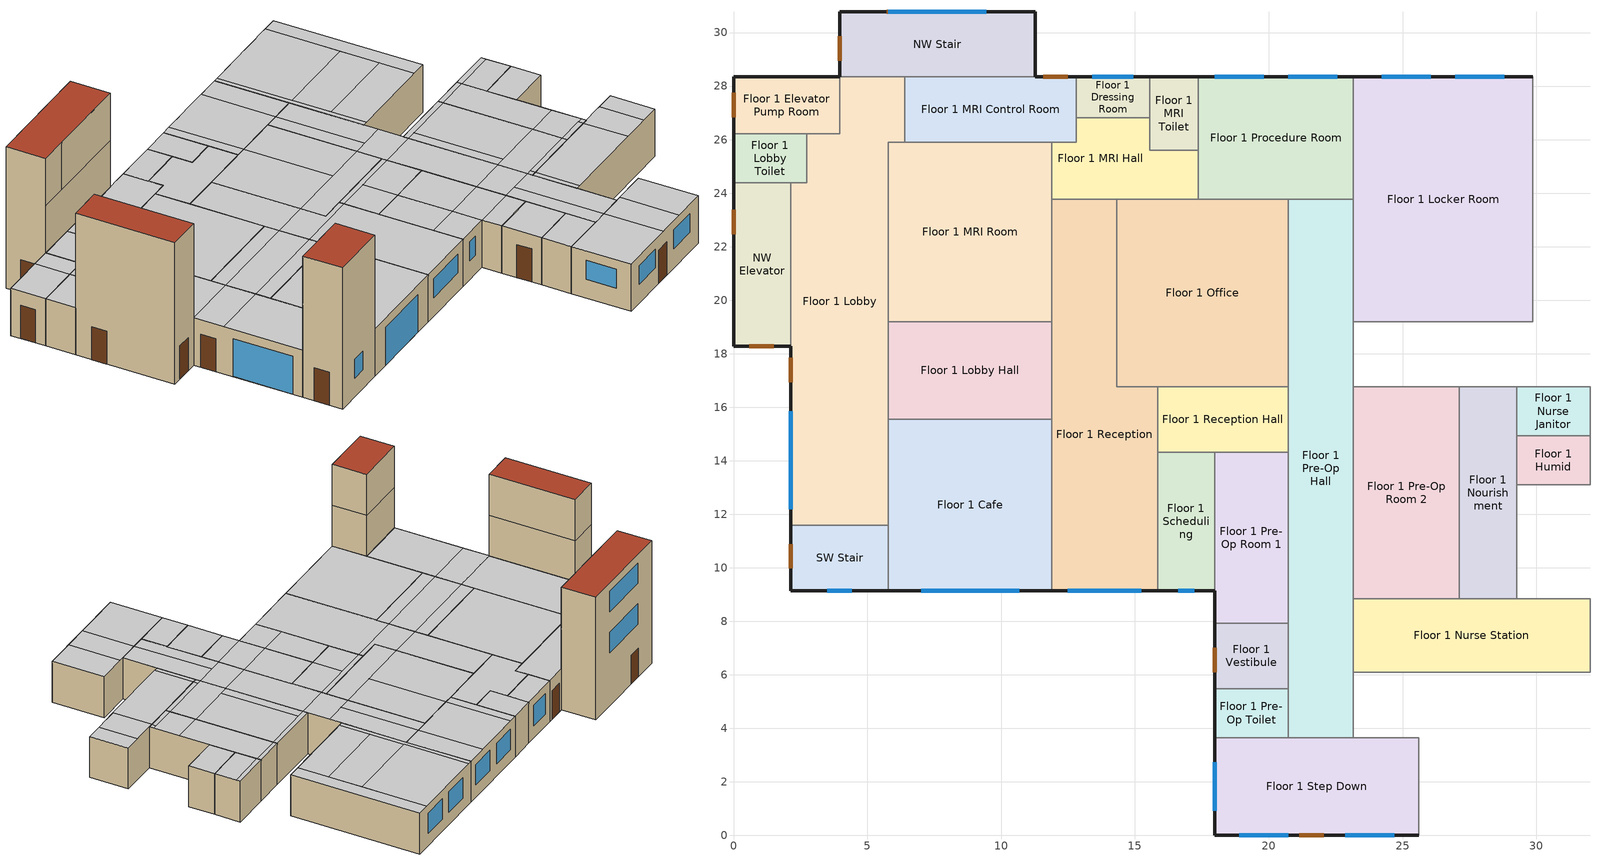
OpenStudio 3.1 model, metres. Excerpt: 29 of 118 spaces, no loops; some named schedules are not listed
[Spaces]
Floor 1 Vestibule
 floor ground (Foundation F 126 Perim 244 Area 669): 20.73,7.92 20.73,5.49 17.98,5.49 17.98,7.92 z0
 wall outside: 17.98,7.92 17.98,5.49 z0:3.05
 wall to Floor 1 Pre-Op Hall: 20.73,5.49 20.73,7.92 z0:3.05
 wall to Floor 1 Pre-Op Room 1: 20.73,7.92 17.98,7.92 z0:3.05
 wall to Floor 1 Pre-Op Toilet: 17.98,5.49 20.73,5.49 z0:3.05
 door: 17.98,7.01 17.98,6.1 z0:2.13
 ceiling to Floor 2 Exam 1: 20.73,5.49 20.73,7.92 17.98,7.92 17.98,5.49 z3.05
Floor 1 Lobby
 floor ground (Foundation F 126 Perim 671 Area 5779): 6.4,28.35 6.4,25.91 5.79,25.91 5.79,11.58 2.13,11.58 2.13,24.38 2.74,24.38 2.74,26.21 3.96,26.21 3.96,28.35 z0
 wall outside: 2.13,18.29 2.13,11.58 z0:3.05
 wall to SW Stair: 2.13,11.58 5.79,11.58 z0:3.05
 wall to Floor 1 MRI Room: 5.79,19.2 5.79,25.91 6.4,25.91 z0:3.05
 wall to Floor 1 Elevator Pump Room: 3.96,28.35 3.96,26.21 2.74,26.21 z0:3.05
 wall to Floor 1 Lobby Toilet: 2.74,26.21 2.74,24.38 2.13,24.38 z0:3.05
 wall to Floor 1 MRI Control Room: 6.4,25.91 6.4,28.35 z0:3.05
 wall to Floor 1 Cafe: 5.79,11.58 5.79,15.54 z0:3.05
 wall to Floor 1 Lobby Hall: 5.79,15.54 5.79,19.2 z0:3.05
 wall to NW Stair: 6.4,28.35 3.96,28.35 z0:3.05
 wall to NW Elevator: 2.13,24.38 2.13,18.29 z0:3.05
 window: 2.13,15.85 2.13,12.19 z0.03:2.46
 door: 2.13,17.85 2.13,16.93 z0:2.13
 ceiling to Floor 2 Work Hall: 5.79,16.46 5.79,18.29 2.13,18.29 2.13,16.46 z3.05
 ceiling to Floor 2 Work: 5.79,18.29 5.79,25.91 6.4,25.91 6.4,28.35 3.96,28.35 3.96,26.21 2.74,26.21 2.74,24.38 2.13,24.38 2.13,18.29 z3.05
 ceiling to Floor 2 Reception: 5.79,11.58 5.79,16.46 2.13,16.46 2.13,11.58 z3.05
Floor 1 Scheduling
 floor ground (Foundation F 126 Perim 213 Area 1106): 17.98,14.33 17.98,9.14 15.85,9.14 15.85,14.33 z0
 wall outside: 15.85,9.14 17.98,9.14 z0:3.05
 wall to Floor 1 Reception: 15.85,14.33 15.85,9.14 z0:3.05
 wall to Floor 1 Pre-Op Room 1: 17.98,9.14 17.98,14.33 z0:3.05
 wall to Floor 1 Reception Hall: 17.98,14.33 15.85,14.33 z0:3.05
 window: 16.61,9.14 17.22,9.14 z1.22:2.44
 ceiling to Floor 2 Reception Toilet: 17.98,10.97 17.98,14.33 15.85,14.33 15.85,10.97 z3.05
 ceiling to Floor 2 Reception Hall: 17.98,9.14 17.98,10.97 15.85,10.97 15.85,9.14 z3.05
SW Stair
 floor ground (Foundation F 126 Perim 61 Area 892): 5.79,11.58 5.79,9.14 2.13,9.14 2.13,11.58 z0
 wall outside: 2.13,11.58 2.13,9.14 5.79,9.14 z0:9.14
 wall to Floor 3 Undeveloped 2: 5.79,9.14 5.79,11.58 2.13,11.58 z6.1:9.14
 wall to Floor 1 Cafe: 5.79,9.14 5.79,11.58 z0:3.05
 wall to Floor 2 Reception: 5.79,9.14 5.79,11.58 2.13,11.58 z3.05:6.1
 window: 3.51,9.14 4.42,9.14 z1.22:2.44
 door: 2.13,10.89 2.13,9.97 z0:2.13
 roof outside: 5.79,9.14 5.79,11.58 2.13,11.58 2.13,9.14 z9.14
Floor 1 Lobby Hall
 floor ground (Foundation F 126 Perim 0 Area 223): 11.89,19.2 11.89,15.54 5.79,15.54 5.79,19.2 z0
 wall to Floor 1 MRI Room: 11.89,19.2 5.79,19.2 z0:3.05
 wall to Floor 1 Cafe: 5.79,15.54 11.89,15.54 z0:3.05
 wall to Floor 1 Reception: 11.89,15.54 11.89,19.2 z0:3.05
 ceiling to Floor 2 Work Hall: 11.89,16.46 11.89,18.29 5.79,18.29 5.79,16.46 z3.05
 ceiling to Floor 2 Work: 11.89,18.29 11.89,19.2 5.79,19.2 5.79,18.29 z3.05
 ceiling to Floor 2 Reception: 11.89,15.54 11.89,16.46 5.79,16.46 5.79,15.54 z3.05
Floor 1 Pre-Op Room 1
 floor ground (Foundation F 126 Perim 122 Area 1756): 20.73,14.33 20.73,7.92 17.98,7.92 17.98,14.33 z0
 wall outside: 17.98,9.14 17.98,7.92 z0:3.05
 wall to Floor 1 Reception Hall: 20.73,14.33 17.98,14.33 z0:3.05
 wall to Floor 1 Pre-Op Hall: 20.73,7.92 20.73,14.33 z0:3.05
 ceiling to Floor 2 Scheduling 2: 20.73,10.97 20.73,14.33 17.98,14.33 17.98,10.97 z3.05
 ceiling to Floor 2 Reception Hall: 20.73,9.14 20.73,10.97 17.98,10.97 17.98,9.14 z3.05
 ceiling to Floor 2 Exam 1: 20.73,7.92 20.73,9.14 17.98,9.14 17.98,7.92 z3.05
Floor 1 MRI Hall
 floor ground (Foundation F 126 Perim 0 Area 1366): 15.54,26.82 15.54,25.6 17.37,25.6 17.37,23.77 11.89,23.77 11.89,25.91 12.8,25.91 12.8,26.82 z0
 wall to Floor 1 MRI Toilet: 17.37,25.6 15.54,25.6 15.54,26.82 z0:3.05
 wall to Floor 1 Dressing Room: 15.54,26.82 12.8,26.82 z0:3.05
 wall to Floor 1 Office: 14.33,23.77 17.37,23.77 z0:3.05
 wall to Floor 1 MRI Room: 11.89,25.91 11.89,23.77 z0:3.05
 wall to Floor 1 MRI Control Room: 12.8,26.82 12.8,25.91 11.89,25.91 z0:3.05
 wall to Floor 1 Reception: 11.89,23.77 14.33,23.77 z0:3.05
 wall to Floor 1 Procedure Room: 17.37,23.77 17.37,25.6 z0:3.05
 ceiling to Floor 2 Work: 17.37,23.77 17.37,25.6 15.54,25.6 15.54,26.82 12.8,26.82 12.8,25.91 11.89,25.91 11.89,23.77 z3.05
Floor 1 Pre-Op Hall
 floor ground (Foundation F 126 Perim 0 Area 4905): 23.16,23.77 23.16,3.66 20.73,3.66 20.73,23.77 z0
 wall to Floor 1 Nurse Hall: 23.16,3.66 23.16,6.1 z0:3.05
 wall to Floor 1 Office: 20.73,23.77 20.73,16.76 z0:3.05
 wall to Floor 1 Locker Room Hall: 23.16,16.76 23.16,19.2 z0:3.05
 wall to Floor 1 Pre-Op Room 2: 23.16,8.84 23.16,16.76 z0:3.05
 wall to Floor 1 Procedure Room: 23.16,23.77 20.73,23.77 z0:3.05
 wall to Floor 1 Nurse Station: 23.16,6.1 23.16,8.84 z0:3.05
 wall to Floor 1 Step Down: 20.73,3.66 23.16,3.66 z0:3.05
 wall to Floor 1 Locker Room: 23.16,19.2 23.16,23.77 z0:3.05
 wall to Floor 1 Pre-Op Toilet: 20.73,5.49 20.73,3.66 z0:3.05
 wall to Floor 1 Reception Hall: 20.73,16.76 20.73,14.33 z0:3.05
 ceiling to Floor 2 Exam 1: 21.64,3.66 21.64,9.14 20.73,9.14 20.73,3.66 z3.05
 ceiling to Floor 2 Exam Hall 1: 23.16,3.66 23.16,9.14 21.64,9.14 21.64,3.66 z3.05
 ceiling to Floor 2 Work Hall: 23.16,16.46 23.16,18.29 20.73,18.29 20.73,16.46 z3.05
 ceiling to Floor 2 Exam Hall 6: 23.16,18.29 23.16,23.77 21.64,23.77 21.64,18.29 z3.05
 ceiling to Floor 2 Exam 9: 21.64,18.29 21.64,23.77 20.73,23.77 20.73,18.29 z3.05
 ceiling to Floor 2 Scheduling 2: 23.16,10.97 23.16,16.46 20.73,16.46 20.73,10.97 z3.05
 ceiling to Floor 2 Reception Hall: 23.16,9.14 23.16,10.97 20.73,10.97 20.73,9.14 z3.05
NW Elevator
 floor ground (Foundation F 126 Perim 823 Area 1301): 2.13,24.38 2.13,18.29 0,18.29 0,24.38 z0
 wall outside: 0,24.38 0,18.29 2.13,18.29 z0:9.14
 wall to Floor 3 Office Toilet: 2.13,24.38 0,24.38 z6.1:9.14
 wall to Floor 1 Lobby Toilet: 2.13,24.38 0,24.38 z0:3.05
 wall to Floor 3 Elevator Hall: 2.13,18.29 2.13,24.38 z6.1:9.14
 wall to Floor 2 Work Toilet: 2.13,24.38 0,24.38 z3.05:6.1
 wall to Floor 2 Work: 2.13,18.29 2.13,24.38 z3.05:6.1
 door: 0.58,18.29 1.5,18.29 / 0,23.38 0,22.47 z0:2.13
 roof outside: 2.13,18.29 2.13,24.38 0,24.38 0,18.29 z9.14
Floor 1 Reception
 floor ground (Foundation F 126 Perim 396 Area 4729): 14.33,23.77 14.33,16.76 15.85,16.76 15.85,9.14 11.89,9.14 11.89,23.77 z0
 wall outside: 11.89,9.14 15.85,9.14 z0:3.05
 wall to Floor 1 Cafe: 11.89,15.54 11.89,9.14 z0:3.05
 wall to Floor 1 Reception Hall: 15.85,14.33 15.85,16.76 z0:3.05
 wall to Floor 1 Office: 15.85,16.76 14.33,16.76 14.33,23.77 z0:3.05
 wall to Floor 1 MRI Room: 11.89,23.77 11.89,19.2 z0:3.05
 window: 12.5,9.14 15.24,9.14 z1.22:2.44
 ceiling to Floor 2 Work Hall: 15.85,16.46 15.85,16.76 14.33,16.76 14.33,18.29 11.89,18.29 11.89,16.46 z3.05
 ceiling to Floor 2 Reception: 15.85,9.14 15.85,16.46 11.89,16.46 11.89,9.14 z3.05
 ceiling to Floor 2 Work: 14.33,18.29 14.33,23.77 11.89,23.77 11.89,18.29 z3.05
NW Stair
 floor ground (Foundation F 126 Perim 1219 Area 1784): 11.28,30.78 11.28,28.35 3.96,28.35 3.96,30.78 z0
 wall outside: 11.28,28.35 11.28,30.78 3.96,30.78 3.96,28.35 z0:9.14
 wall to Floor 3 Office: 5.79,28.35 11.28,28.35 z6.1:9.14
 wall to Floor 1 MRI Control Room: 6.4,28.35 11.28,28.35 z0:3.05
 wall to Floor 2 Work: 3.96,28.35 11.28,28.35 z3.05:6.1
 wall to Floor 3 Elevator Hall: 3.96,28.35 5.79,28.35 z6.1:9.14
 window: 9.45,30.78 5.79,30.78 z3.96:5.49; 9.45,30.78 5.79,30.78 z7.01:8.53
 door: 3.96,29.87 3.96,28.96 / 6.64,30.78 5.72,30.78 z0:2.13
 roof outside: 11.28,28.35 11.28,30.78 3.96,30.78 3.96,28.35 z9.14
Floor 1 MRI Room
 floor ground (Foundation F 126 Perim 0 Area 4088): 11.89,25.91 11.89,19.2 5.79,19.2 5.79,25.91 z0
 wall to Floor 1 MRI Control Room: 11.89,25.91 6.4,25.91 z0:3.05
 ceiling to Floor 2 Work: 11.89,19.2 11.89,25.91 5.79,25.91 5.79,19.2 z3.05
Floor 1 Procedure Room
 floor ground (Foundation F 126 Perim 579 Area 2648): 23.16,28.35 23.16,23.77 17.37,23.77 17.37,28.35 z0
 wall outside: 23.16,28.35 17.37,28.35 z0:3.05
 wall to Floor 1 Locker Room: 23.16,23.77 23.16,28.35 z0:3.05
 wall to Floor 1 Office: 17.37,23.77 20.73,23.77 z0:3.05
 wall to Floor 1 MRI Toilet: 17.37,28.35 17.37,25.6 z0:3.05
 window: 19.81,28.35 17.98,28.35 / 22.56,28.35 20.73,28.35 z0.91:2.44
 ceiling to Floor 2 Work: 17.98,23.77 17.98,28.35 17.37,28.35 17.37,23.77 z3.05
 ceiling to Floor 2 Exam Hall 6: 23.16,23.77 23.16,28.35 21.64,28.35 21.64,23.77 z3.05
 ceiling to Floor 2 Exam 9: 21.64,23.77 21.64,28.35 17.98,28.35 17.98,23.77 z3.05
Floor 1 Cafe
 floor ground (Foundation F 126 Perim 61 Area 3902): 11.89,15.54 11.89,9.14 5.79,9.14 5.79,15.54 z0
 wall outside: 5.79,9.14 11.89,9.14 z0:3.05
 window: 7.01,9.14 10.67,9.14 z0.03:2.46
 ceiling to Floor 2 Reception: 11.89,9.14 11.89,15.54 5.79,15.54 5.79,9.14 z3.05
Floor 1 Pre-Op Room 2
 floor ground (Foundation F 126 Perim 0 Area 314): 27.13,16.76 27.13,8.84 23.16,8.84 23.16,16.76 z0
 wall to Floor 1 Nurse Station: 23.16,8.84 27.13,8.84 z0:3.05
 wall to Floor 1 Locker Room Hall: 27.13,16.76 23.16,16.76 z0:3.05
 wall to Floor 1 Nourishment: 27.13,8.84 27.13,16.76 z0:3.05
 ceiling to Floor 2 Work Hall: 27.13,16.46 27.13,16.76 23.16,16.76 23.16,16.46 z3.05
 ceiling to Floor 2 Exam Hall 1: 23.47,8.84 23.47,9.14 23.16,9.14 23.16,8.84 z3.05
 ceiling to Floor 2 Exam 2: 27.13,8.84 27.13,9.14 23.47,9.14 23.47,8.84 z3.05
 ceiling to Floor 2 Reception Hall: 27.13,9.14 27.13,10.97 23.16,10.97 23.16,9.14 z3.05
 ceiling to Floor 2 Scheduling 2: 23.77,10.97 23.77,16.46 23.16,16.46 23.16,10.97 z3.05
 ceiling to Floor 2 X-Ray: 27.13,10.97 27.13,16.46 23.77,16.46 23.77,10.97 z3.05
Floor 1 Locker Room
 floor ground (Foundation F 126 Perim 671 Area 6132): 29.87,28.35 29.87,19.2 23.16,19.2 23.16,28.35 z0
 wall outside: 29.87,28.35 23.16,28.35 z0:3.05
 wall to Floor 1 Locker Room Hall: 23.16,19.2 29.87,19.2 z0:3.05
 wall to Floor 1 Lounge: 29.87,19.2 29.87,28.35 z0:3.05
 window: 28.8,28.35 26.97,28.35 / 26.06,28.35 24.23,28.35 z0.91:2.44
 ceiling to Floor 2 Exam Hall 5: 29.87,19.2 29.87,28.35 28.96,28.35 28.96,19.2 z3.05
 ceiling to Floor 2 Exam 8: 28.96,23.77 28.96,28.35 23.47,28.35 23.47,23.77 z3.05
 ceiling to Floor 2 Exam Hall 6: 23.47,19.2 23.47,28.35 23.16,28.35 23.16,19.2 z3.05
 ceiling to Floor 2 Nurse Station 2: 28.96,19.2 28.96,21.34 23.47,21.34 23.47,19.2 z3.05
 ceiling to Floor 2 Storage 3: 28.96,21.34 28.96,23.77 23.47,23.77 23.47,21.34 z3.05
Floor 1 Nurse Station
 floor ground (Foundation F 126 Perim 0 Area 2425): 32,8.84 32,6.1 23.16,6.1 23.16,8.84 z0
 wall to Floor 1 Nurse Hall: 23.16,6.1 32,6.1 z0:3.05
 wall to Floor 1 Clean: 32,8.84 29.26,8.84 z0:3.05
 wall to Floor 1 Nourishment: 29.26,8.84 27.13,8.84 z0:3.05
 wall to Floor 1 PACU: 32,6.1 32,8.84 z0:3.05
 ceiling to Floor 2 Exam Hall 2: 30.78,6.1 30.78,8.84 28.96,8.84 28.96,6.1 z3.05
 ceiling to Floor 2 Exam Hall 1: 23.47,6.1 23.47,8.84 23.16,8.84 23.16,6.1 z3.05
 ceiling to Floor 2 Exam 3: 32,6.1 32,8.84 30.78,8.84 30.78,6.1 z3.05
 ceiling to Floor 2 Exam 2: 28.96,6.1 28.96,8.84 23.47,8.84 23.47,6.1 z3.05
Floor 1 Pre-Op Toilet
 floor ground (Foundation F 126 Perim 183 Area 502): 20.73,5.49 20.73,3.66 17.98,3.66 17.98,5.49 z0
 wall outside: 17.98,5.49 17.98,3.66 z0:3.05
 wall to Floor 1 Step Down: 17.98,3.66 20.73,3.66 z0:3.05
 ceiling to Floor 2 Exam 1: 20.73,3.66 20.73,5.49 17.98,5.49 17.98,3.66 z3.05
Floor 1 Dressing Room
 floor ground (Foundation F 126 Perim 274 Area 418): 15.54,28.35 15.54,26.82 12.8,26.82 12.8,28.35 z0
 wall outside: 15.54,28.35 12.8,28.35 z0:3.05
 wall to Floor 1 MRI Toilet: 15.54,26.82 15.54,28.35 z0:3.05
 wall to Floor 1 MRI Control Room: 12.8,28.35 12.8,26.82 z0:3.05
 window: 14.94,28.35 13.41,28.35 z0.91:2.44
 ceiling to Floor 2 Work: 15.54,26.82 15.54,28.35 12.8,28.35 12.8,26.82 z3.05
Floor 1 Office
 floor ground (Foundation F 126 Perim 0 Area 4487): 20.73,23.77 20.73,16.76 14.33,16.76 14.33,23.77 z0
 wall to Floor 1 Reception Hall: 15.85,16.76 20.73,16.76 z0:3.05
 ceiling to Floor 2 Work Hall: 20.73,16.76 20.73,18.29 14.33,18.29 14.33,16.76 z3.05
 ceiling to Floor 2 Exam 9: 20.73,18.29 20.73,23.77 17.98,23.77 17.98,18.29 z3.05
 ceiling to Floor 2 Work: 17.98,18.29 17.98,23.77 14.33,23.77 14.33,18.29 z3.05
Floor 1 Nourishment
 floor ground (Foundation F 126 Perim 0 Area 1691): 29.26,16.76 29.26,8.84 27.13,8.84 27.13,16.76 z0
 wall to Floor 1 Nurse Janitor: 29.26,14.94 29.26,16.76 z0:3.05
 wall to Floor 1 Humid: 29.26,13.11 29.26,14.94 z0:3.05
 wall to Floor 1 Locker Room Hall: 29.26,16.76 27.13,16.76 z0:3.05
 wall to Floor 1 Clean: 29.26,8.84 29.26,13.11 z0:3.05
 ceiling to Floor 2 X-Ray: 29.26,10.97 29.26,16.46 27.13,16.46 27.13,10.97 z3.05
 ceiling to Floor 2 Exam 2: 28.96,8.84 28.96,9.14 27.13,9.14 27.13,8.84 z3.05
 ceiling to Floor 2 Reception Hall: 29.26,9.14 29.26,10.97 27.13,10.97 27.13,9.14 z3.05
 ceiling to Floor 2 Work Hall: 29.26,16.46 29.26,16.76 27.13,16.76 27.13,16.46 z3.05
 ceiling to Floor 2 Exam Hall 2: 29.26,8.84 29.26,9.14 28.96,9.14 28.96,8.84 z3.05
Floor 1 Elevator Pump Room
 floor ground (Foundation F 126 Perim 61 Area 845): 3.96,28.35 3.96,26.21 0,26.21 0,28.35 z0
 wall outside: 3.96,28.35 0,28.35 0,26.21 z0:3.05
 wall to Floor 1 Lobby Toilet: 0,26.21 2.74,26.21 z0:3.05
 door: 0,27.76 0,26.84 z0:2.13
 ceiling to Floor 2 Work: 3.96,26.21 3.96,28.35 2.74,28.35 2.74,26.21 z3.05
 ceiling to Floor 2 Janitor: 2.74,26.21 2.74,28.35 0,28.35 0,26.21 z3.05
Floor 1 Lobby Toilet
 floor ground (Foundation F 126 Perim 183 Area 502): 2.74,26.21 2.74,24.38 0,24.38 0,26.21 z0
 wall outside: 0,26.21 0,24.38 z0:3.05
 ceiling to Floor 2 Work Toilet: 2.74,24.38 2.74,26.21 0,26.21 0,24.38 z3.05
Floor 1 MRI Control Room
 floor ground (Foundation F 126 Perim 152 Area 1561): 12.8,28.35 12.8,25.91 6.4,25.91 6.4,28.35 z0
 wall outside: 12.8,28.35 11.28,28.35 z0:3.05
 door: 12.48,28.35 11.57,28.35 z0:2.13
 ceiling to Floor 2 Work: 12.8,25.91 12.8,28.35 6.4,28.35 6.4,25.91 z3.05
Floor 1 Humid
 floor ground (Foundation F 126 Perim 0 Area 502): 32,14.94 32,13.11 29.26,13.11 29.26,14.94 z0
 wall to Floor 1 Clean: 29.26,13.11 32,13.11 z0:3.05
 wall to Floor 1 Nurse Janitor: 32,14.94 29.26,14.94 z0:3.05
 wall to Floor 1 Sterile Storage: 32,13.11 32,14.94 z0:3.05
 ceiling to Floor 2 X-Ray: 32,13.11 32,14.94 29.26,14.94 29.26,13.11 z3.05
Floor 1 Step Down
 floor ground (Foundation F 126 Perim 1128 Area 2787): 25.6,3.66 25.6,0 17.98,0 17.98,3.66 z0
 wall outside: 17.98,3.66 17.98,0 25.6,0 z0:3.05
 wall to Floor 1 Nurse Hall: 25.6,3.66 23.16,3.66 z0:3.05
 wall to Floor 1 Recovery Room: 25.6,0 25.6,3.66 z0:3.05
 window: 22.86,0 24.69,0 / 18.9,0 20.73,0 / 17.98,2.74 17.98,0.91 z1.22:2.44
 door: 21.14,0 22.06,0 z0:2.13
 ceiling to Floor 2 Exam 1: 21.64,0 21.64,3.66 17.98,3.66 17.98,0 z3.05
 ceiling to Floor 2 Exam Hall 1: 23.47,0 23.47,3.66 21.64,3.66 21.64,0 z3.05
 ceiling to Floor 2 Exam 2: 25.6,0 25.6,3.66 23.47,3.66 23.47,0 z3.05
Floor 1 Reception Hall
 floor ground (Foundation F 126 Perim 0 Area 1189): 20.73,16.76 20.73,14.33 15.85,14.33 15.85,16.76 z0
 ceiling to Floor 2 Work Hall: 20.73,16.46 20.73,16.76 15.85,16.76 15.85,16.46 z3.05
 ceiling to Floor 2 Reception Toilet: 17.98,14.33 17.98,16.46 15.85,16.46 15.85,14.33 z3.05
 ceiling to Floor 2 Scheduling 2: 20.73,14.33 20.73,16.46 17.98,16.46 17.98,14.33 z3.05
Floor 1 Nurse Janitor
 floor ground (Foundation F 126 Perim 0 Area 502): 32,16.76 32,14.94 29.26,14.94 29.26,16.76 z0
 wall to Floor 1 Sterile Storage: 32,14.94 32,16.76 z0:3.05
 wall to Floor 1 Locker Room Hall: 32,16.76 29.26,16.76 z0:3.05
 ceiling to Floor 2 Work Hall: 32,16.46 32,16.76 29.26,16.76 29.26,16.46 z3.05
 ceiling to Floor 2 X-Ray: 32,14.94 32,16.46 29.26,16.46 29.26,14.94 z3.05
Floor 1 MRI Toilet
 floor ground (Foundation F 126 Perim 183 Area 502): 17.37,28.35 17.37,25.6 15.54,25.6 15.54,28.35 z0
 wall outside: 17.37,28.35 15.54,28.35 z0:3.05
 ceiling to Floor 2 Work: 17.37,25.6 17.37,28.35 15.54,28.35 15.54,25.6 z3.05
[Site]
Tampa-MacDill AFB_FL_USA: Latitude {deg}=27.85; Longitude {deg}=-82.52; Time Zone {hr}=-5; Elevation {m}=8; Terrain=City
[Building]
-Outpatient-ASHRAE 169-2013-2A created: 2021-08-23 21:15:44 +0000: North Axis {deg}=0; Default Construction Set=90.1-2010 - Outpatient - ASHRAE 169-2013-2A; Standards Number of Stories=3; Standards Number of Above Ground Stories=3; Standards Building Type=Outpatient
[ClimateZones]
Climate Zone Institution Name 1=ASHRAE; Climate Zone Document Name 1=ANSI/ASHRAE Standard 169; Climate Zone Document Year 1=2006; Climate Zone Value 1=2A
[Site:WaterMainsTemperature]
Calculation Method=Correlation; Annual Average Outdoor Air Temperature {C}=21.85; Maximum Difference In Monthly Average Outdoor Air Temperatures {deltaC}=14.3
[SizingPeriod:DesignDay] Barometric Pressure {Pa}=101229; Sky Clearness=0; Rain Indicator=0; Snow Indicator=0; Day of Month=21; Daylight Saving Time Indicator=0; Humidity Indicating Type=Wetbulb; Dry-Bulb Temperature Range Modifier Type=DefaultMultipliers
Name | Maximum Dry-Bulb Temperature {C} | Daily Dry-Bulb Temperature Range {deltaC} | Humidity Indicating Conditions at Maximum Dry-Bulb | Wind Speed {m/s} | Wind Direction {deg} | Month | Day Type | Solar Model Indicator | ASHRAE Taub | ASHRAE Taud
Tampa-MacDill.AFB_FL_USA Ann Clg .4% Condns DB=>MWB | 33.9 | 7.9 | 25.1 | 3.1 | 270 | 8 | SummerDesignDay | ASHRAETau | 0.491 | 2.016
Tampa-MacDill.AFB_FL_USA Ann Htg 99.6% Condns DB | 4.6 | 0 | 4.6 | 2.5 | 10 | 1 | WinterDesignDay | ASHRAEClearSky
[Site:GroundTemperature:FCfactorMethod]
January Ground Temperature {C}=24.2; February Ground Temperature {C}=18.9; March Ground Temperature {C}=15.7; April Ground Temperature {C}=13.6; May Ground Temperature {C}=15.5; June Ground Temperature {C}=17.1; July Ground Temperature {C}=21.2; August Ground Temperature {C}=26.9; September Ground Temperature {C}=27.6; October Ground Temperature {C}=27.9; November Ground Temperature {C}=27.4; December Ground Temperature {C}=26.2
[Material:NoMass] Thermal Absorptance=0.9; Solar Absorptance=0.7
Name | Roughness | Thermal Resistance {m2-K/W} | Visible Absorptance
CP02 CARPET PAD | VeryRough | 0.21648 | 0.8
Typical Insulation R-6.78 | Smooth | 1.19347 | 0.7
Typical Carpet Pad | Smooth | 0.21648 | 0.8
Typical Insulation R-5.89 | Smooth | 1.03652 | 0.7
Typical Insulation R-19.72 | Smooth | 3.4722 | 0.7
Typical Insulation R-0.58 | Smooth | 0.101875 | 0.7
Typical Insulation R-0.01 | Smooth | 0.001 | 0.7
[Material]
Name | Roughness | Thickness {m} | Conductivity {W/m-K} | Density {kg/m3} | Specific Heat {J/kg-K} | Thermal Absorptance | Solar Absorptance | Visible Absorptance
100mm Normalweight concrete floor | MediumSmooth | 0.1016 | 2.31 | 2322 | 832
G01 13mm gypsum board | Smooth | 0.0127 | 0.16 | 800 | 1090 | 0.9 | 0.7 | 0.5
4 in. Normalweight Concrete Floor | MediumRough | 0.1016 | 2.31 | 2322 | 832 | 0.9 | 0.7 | 0.7
25mm Stucco | Smooth | 0.0254 | 0.72 | 1856 | 840 | 0.9 | 0.7 | 0.7
5/8 in. Gypsum Board | MediumSmooth | 0.0159 | 0.16 | 800 | 1090 | 0.9 | 0.7 | 0.7
Roof Membrane - Highly Reflective | VeryRough | 0.0095 | 0.16 | 1121.29 | 1460 | 0.75 | 0.45 | 0.7
Metal Roof Surface; F08 Metal surface | Smooth | 0.0008 | 45.28 | 7824 | 500 | 0.9 | 0.7 | 0.7
6 in. Normalweight Concrete Floor | MediumRough | 0.1524 | 2.31 | 2322 | 832 | 0.9 | 0.7 | 0.7
8 in. Concrete Block Basement Wall | MediumRough | 0.2032 | 1.326 | 1842 | 912 | 0.9 | 0.7 | 0.7
G05 25mm wood | MediumSmooth | 0.0254 | 0.15 | 608 | 1630 | 0.9 | 0.5 | 0.5
Std Wood 6inch | MediumSmooth | 0.15 | 0.12 | 540 | 1210 | 0.9 | 0.7 | 0.7
[Construction:FfactorGroundFloor] F-Factor {W/m-K}=1.26344
Name | Area {m2} | PerimeterExposed {m}
Foundation F 126 Perim 274 Area 418 | 4.18064 | 2.7432
Foundation F 126 Perim 183 Area 502 | 5.01676 | 1.8288
Foundation F 126 Perim 0 Area 502 | 5.01676 | 0
Foundation F 126 Perim 671 Area 6132 | 61.316 | 6.7056
Foundation F 126 Perim 579 Area 2648 | 26.4774 | 5.7912
Foundation F 126 Perim 61 Area 845 | 8.45418 | 6.096
Foundation F 126 Perim 1128 Area 2787 | 27.8709 | 11.2776
Foundation F 126 Perim 396 Area 4729 | 47.2876 | 3.9624
Foundation F 126 Perim 61 Area 892 | 8.91869 | 6.096
Foundation F 126 Perim 0 Area 4487 | 44.8722 | 0
Foundation F 126 Perim 0 Area 314 | 31.4012 | 0
Foundation F 126 Perim 213 Area 1106 | 11.0555 | 2.1336
Foundation F 126 Perim 671 Area 5779 | 57.7857 | 6.7056
Foundation F 126 Perim 244 Area 669 | 6.68902 | 2.4384
Foundation F 126 Perim 0 Area 4905 | 49.0528 | 0
Foundation F 126 Perim 61 Area 3902 | 39.0193 | 6.096
Foundation F 126 Perim 0 Area 223 | 22.2967 | 0
Foundation F 126 Perim 122 Area 1756 | 17.5587 | 1.2192
Foundation F 126 Perim 0 Area 1189 | 11.8916 | 0
Foundation F 126 Perim 0 Area 4088 | 40.8773 | 0
Foundation F 126 Perim 0 Area 1691 | 16.9084 | 0
Foundation F 126 Perim 152 Area 1561 | 15.6077 | 1.524
Foundation F 126 Perim 0 Area 1366 | 13.6567 | 0
Foundation F 126 Perim 0 Area 2425 | 24.2477 | 0
Foundation F 126 Perim 823 Area 1301 | 13.0064 | 8.2296
Foundation F 126 Perim 1219 Area 1784 | 17.8374 | 12.192
[DefaultConstructionSet]
90.1-2010 - Outpatient - ASHRAE 169-2013-2A: Default Exterior Surface Constructions=Default Surface Constructions 1; Default Interior Surface Constructions=Default Surface Constructions 2; Default Ground Contact Surface Constructions=Default Surface Constructions 3; Default Exterior SubSurface Constructions=Default Sub Surface Constructions 1; Default Interior SubSurface Constructions=Default Sub Surface Constructions 2; Interior Partition Construction=Typical Interior Partition
[DefaultSurfaceConstructions]
Name | Floor Construction | Wall Construction | Roof Ceiling Construction
Default Surface Constructions 1 | Typical Insulated Exterior Mass Floor R-9.35 | Typical Insulated Steel Framed Exterior Wall R-8.06 | Typical IEAD Roof - Highly Reflective R-20.83
Default Surface Constructions 2 | Typical Interior Floor | Typical Interior Wall | Typical Interior Ceiling
Default Surface Constructions 3 | Typical Insulated Carpeted 6in Slab Floor | Typical Insulated Basement Mass Wall
[Construction]
Typical Insulated Exterior Mass Floor R-9.35: Typical Insulation R-6.78, 4 in. Normalweight Concrete Floor, Typical Carpet Pad
Typical Insulated Steel Framed Exterior Wall R-8.06: 25mm Stucco, 5/8 in. Gypsum Board, Typical Insulation R-5.89, 5/8 in. Gypsum Board
Typical IEAD Roof - Highly Reflective R-20.83: Roof Membrane - Highly Reflective, Typical Insulation R-19.72, Metal Roof Surface
Typical Interior Floor: 100mm Normalweight concrete floor, CP02 CARPET PAD
Typical Interior Wall: G01 13mm gypsum board, G01 13mm gypsum board
Typical Interior Ceiling: CP02 CARPET PAD, 100mm Normalweight concrete floor
Typical Insulated Carpeted 6in Slab Floor: 6 in. Normalweight Concrete Floor, Typical Carpet Pad
Typical Insulated Basement Mass Wall: 8 in. Concrete Block Basement Wall
U 0.72 SHGC 0.25 Sgl Ref-B-M Tint 6mm: REF B TINT MID 6MM
Typical Insulated Metal Door R-1.43: F08 Metal surface, Typical Insulation R-0.58
U 0.88 SHGC 0.16 Sgl Ref-A-L Clr 6mm: REF A CLEAR LO 6MM
Typical Overhead Door R-0.86: Typical Insulation R-0.01
U 1.98 SHGC 0.36 Sgl Ref-B-H Clr 6mm: REF B CLEAR HI 6MM
Typical Interior Window: Clear 3mm
Typical Interior Door; Typical Interior Partition: G05 25mm wood
InteriorFurnishings: Std Wood 6inch
[DefaultSubSurfaceConstructions]
Name | Fixed Window Construction | Operable Window Construction | Door Construction | Glass Door Construction | Overhead Door Construction | Skylight Construction | Tubular Daylight Dome Construction | Tubular Daylight Diffuser Construction
Default Sub Surface Constructions 1 | U 0.72 SHGC 0.25 Sgl Ref-B-M Tint 6mm | U 0.72 SHGC 0.25 Sgl Ref-B-M Tint 6mm | Typical Insulated Metal Door R-1.43 | U 0.88 SHGC 0.16 Sgl Ref-A-L Clr 6mm | Typical Overhead Door R-0.86 | U 1.98 SHGC 0.36 Sgl Ref-B-H Clr 6mm | Typical Interior Window | Typical Interior Window
Default Sub Surface Constructions 2 | Typical Interior Window | Typical Interior Window | Typical Interior Door
[WindowMaterial:Glazing] Optical Data Type=SpectralAverage; Infrared Transmittance at Normal Incidence=0; Front Side Infrared Hemispherical Emissivity=0.84; Conductivity {W/m-K}=0.9; Dirt Correction Factor for Solar and Visible Transmittance=1; Solar Diffusing=No
Name | Thickness {m} | Solar Transmittance at Normal Incidence | Front Side Solar Reflectance at Normal Incidence | Back Side Solar Reflectance at Normal Incidence | Visible Transmittance at Normal Incidence | Front Side Visible Reflectance at Normal Incidence | Back Side Visible Reflectance at Normal Incidence | Back Side Infrared Hemispherical Emissivity
REF B TINT MID 6MM | 0.006 | 0.1 | 0.11 | 0.41 | 0.13 | 0.1 | 0.32 | 0.45
REF A CLEAR LO 6MM | 0.006 | 0.066 | 0.341 | 0.493 | 0.08 | 0.41 | 0.37 | 0.4
REF B CLEAR HI 6MM | 0.006 | 0.24 | 0.16 | 0.32 | 0.3 | 0.16 | 0.29 | 0.6
Clear 3mm | 0.003 | 0.837 | 0.075 | 0.075 | 0.898 | 0.081 | 0.081 | 0.84
[Space] Building Story=Building Story 1; Part of Total Floor Area=Yes
Name | Space Type | Thermal Zone
Floor 1 Pre-Op Room 2 | Outpatient PreOp | Floor 1 Pre-Op Room 2 ZN
Floor 1 Nurse Janitor | Outpatient Janitor | Floor 1 Nurse Janitor ZN
Floor 1 Vestibule | Outpatient Hall_infil | Floor 1 Vestibule ZN
Floor 1 Lobby | Outpatient Lobby | Floor 1 Lobby ZN
Floor 1 Scheduling | Outpatient Office | Floor 1 Scheduling ZN
SW Stair | Outpatient Stair | SW Stair ZN
Floor 1 Lobby Hall | Outpatient Hall | Floor 1 Lobby Hall ZN
Floor 1 Cafe | Outpatient Cafe | Floor 1 Cafe ZN
Floor 1 Pre-Op Room 1 | Outpatient PreOp | Floor 1 Pre-Op Room 1 ZN
Floor 1 Nourishment | Outpatient NurseStation | Floor 1 Nourishment ZN
Floor 1 Lobby Toilet | Outpatient Toilet | Floor 1 Lobby Toilet ZN
Floor 1 MRI Hall | Outpatient Hall | Floor 1 MRI Hall ZN
Floor 1 Pre-Op Hall | Outpatient Hall | Floor 1 Pre-Op Hall ZN
NW Elevator | Outpatient Stair | NW Elevator ZN
Floor 1 MRI Toilet | Outpatient Toilet | Floor 1 MRI Toilet ZN
Floor 1 Reception | Outpatient Reception | Floor 1 Reception ZN
NW Stair | Outpatient Stair | NW Stair ZN
Floor 1 Elevator Pump Room | Outpatient ElevatorPumpRoom | Floor 1 Elevator Pump Room ZN
Floor 1 MRI Room | Outpatient MRI | Floor 1 MRI Room ZN
Floor 1 Procedure Room | Outpatient ProcedureRoom | Floor 1 Procedure Room ZN
Floor 1 Locker Room | Outpatient LockerRoom | Floor 1 Locker Room ZN
Floor 1 Nurse Station | Outpatient NurseStation | Floor 1 Nurse Station ZN
Floor 1 MRI Control Room | Outpatient MRI_Control | Floor 1 MRI Control Room ZN
Floor 1 Pre-Op Toilet | Outpatient Toilet | Floor 1 Pre-Op Toilet ZN
Floor 1 Dressing Room | Outpatient DressingRoom | Floor 1 Dressing Room ZN
Floor 1 Office | Outpatient Office | Floor 1 Office ZN
Floor 1 Humid | Outpatient Office | Floor 1 Humid ZN
Floor 1 Step Down | Outpatient PACU | Floor 1 Step Down ZN
Floor 1 Reception Hall | Outpatient Hall | Floor 1 Reception Hall ZN
[BuildingStory]
Building Story 1: Nominal Z Coordinate {m}=0
[SpaceType] Standards Building Type=Outpatient
Name | Default Schedule Set | Design Specification Outdoor Air Object | Standards Space Type
Outpatient Cafe | Outpatient Cafe Schedule Set | Outpatient Cafe Ventilation | Cafe
Outpatient DressingRoom | Outpatient DressingRoom Schedule Set | Outpatient DressingRoom Ventilation | DressingRoom
Outpatient ElevatorPumpRoom | Outpatient ElevatorPumpRoom Schedule Set | Outpatient ElevatorPumpRoom Ventilation | ElevatorPumpRoom
Outpatient Hall | Outpatient Hall Schedule Set | Outpatient Hall Ventilation | Hall
Outpatient Hall_infil | Outpatient Hall_infil Schedule Set | Outpatient Hall_infil Ventilation | Hall_infil
Outpatient Janitor | Outpatient Janitor Schedule Set | Outpatient Janitor Ventilation | Janitor
Outpatient Lobby | Outpatient Lobby Schedule Set | Outpatient Lobby Ventilation | Lobby
Outpatient LockerRoom | Outpatient LockerRoom Schedule Set | Outpatient LockerRoom Ventilation | LockerRoom
Outpatient MRI | Outpatient MRI Schedule Set | Outpatient MRI Ventilation | MRI
Outpatient MRI_Control | Outpatient MRI_Control Schedule Set | Outpatient MRI_Control Ventilation | MRI_Control
Outpatient NurseStation | Outpatient NurseStation Schedule Set | Outpatient NurseStation Ventilation | NurseStation
Outpatient Office | Outpatient Office Schedule Set | Outpatient Office Ventilation | Office
Outpatient PACU | Outpatient PACU Schedule Set | Outpatient PACU Ventilation | PACU
Outpatient PreOp | Outpatient PreOp Schedule Set | Outpatient PreOp Ventilation | PreOp
Outpatient ProcedureRoom | Outpatient ProcedureRoom Schedule Set | Outpatient ProcedureRoom Ventilation | ProcedureRoom
Outpatient Stair | Outpatient Stair Schedule Set | Outpatient Stair Ventilation | Stair
Outpatient Toilet | Outpatient Toilet Schedule Set | Outpatient Toilet Ventilation | Toilet
Outpatient Reception | Outpatient Reception Schedule Set | Outpatient Reception Ventilation | Reception
[People:Definition] Number of People Calculation Method=People/Area; Fraction Radiant=0.3
Name | People per Space Floor Area {person/m2}
Outpatient Cafe People Definition | 1.07521
Outpatient DressingRoom People Definition; Outpatient Office People Definition | 0.0538196
Outpatient Lobby People Definition; Outpatient PreOp People Definition | 0.107639
Outpatient LockerRoom People Definition | 0.161566
Outpatient MRI People Definition; Outpatient MRI_Control People Definition; Outpatient NurseStation People Definition; Outpatient PACU People Definition; Outpatient ProcedureRoom People Definition | 0.215493
Outpatient Reception People Definition | 0.322594
[People] Work Efficiency Schedule=Work Efficiency Schedule; Clothing Insulation Schedule=Clothing Schedule; Air Velocity Schedule=Air Velocity Schedule; Multiplier=1
Name | People Definition | Space or SpaceType
Outpatient Cafe People | Outpatient Cafe People Definition | Outpatient Cafe
Outpatient DressingRoom People | Outpatient DressingRoom People Definition | Outpatient DressingRoom
Outpatient Lobby People | Outpatient Lobby People Definition | Outpatient Lobby
Outpatient LockerRoom People | Outpatient LockerRoom People Definition | Outpatient LockerRoom
Outpatient MRI People | Outpatient MRI People Definition | Outpatient MRI
Outpatient MRI_Control People | Outpatient MRI_Control People Definition | Outpatient MRI_Control
Outpatient NurseStation People | Outpatient NurseStation People Definition | Outpatient NurseStation
Outpatient Office People | Outpatient Office People Definition | Outpatient Office
Outpatient PACU People | Outpatient PACU People Definition | Outpatient PACU
Outpatient PreOp People | Outpatient PreOp People Definition | Outpatient PreOp
Outpatient ProcedureRoom People | Outpatient ProcedureRoom People Definition | Outpatient ProcedureRoom
Outpatient Reception People | Outpatient Reception People Definition | Outpatient Reception
[Lights:Definition] Design Level Calculation Method=Watts/Area; Fraction Radiant=0.7; Fraction Visible=0.2; Return Air Fraction=0
Name | Watts per Space Floor Area {W/m2}
Outpatient Cafe Lights Definition | 6.99654
Outpatient DressingRoom Lights Definition; Outpatient Office Lights Definition | 11.9479
Outpatient ElevatorPumpRoom Lights Definition | 17.8681
Outpatient Hall Lights Definition; Outpatient Hall_infil Lights Definition; Outpatient Stair Lights Definition | 8.52502
Outpatient Janitor Lights Definition | 6.78126
Outpatient Lobby Lights Definition; Outpatient Reception Lights Definition | 9.68752
Outpatient LockerRoom Lights Definition | 11.5174
Outpatient MRI Lights Definition; Outpatient MRI_Control Lights Definition | 14.2084
Outpatient NurseStation Lights Definition | 9.3646
Outpatient PACU Lights Definition | 12.3785
Outpatient PreOp Lights Definition | 6.67362
Outpatient ProcedureRoom Lights Definition | 24.3264
Outpatient Toilet Lights Definition | 10.5486
[Lights] Fraction Replaceable=1
Name | Lights Definition | Space or SpaceType
Outpatient Cafe Lights | Outpatient Cafe Lights Definition | Outpatient Cafe
Outpatient DressingRoom Lights | Outpatient DressingRoom Lights Definition | Outpatient DressingRoom
Outpatient ElevatorPumpRoom Lights | Outpatient ElevatorPumpRoom Lights Definition | Outpatient ElevatorPumpRoom
Outpatient Hall Lights | Outpatient Hall Lights Definition | Outpatient Hall
Outpatient Hall_infil Lights | Outpatient Hall_infil Lights Definition | Outpatient Hall_infil
Outpatient Janitor Lights | Outpatient Janitor Lights Definition | Outpatient Janitor
Outpatient Lobby Lights | Outpatient Lobby Lights Definition | Outpatient Lobby
Outpatient LockerRoom Lights | Outpatient LockerRoom Lights Definition | Outpatient LockerRoom
Outpatient MRI Lights | Outpatient MRI Lights Definition | Outpatient MRI
Outpatient MRI_Control Lights | Outpatient MRI_Control Lights Definition | Outpatient MRI_Control
Outpatient NurseStation Lights | Outpatient NurseStation Lights Definition | Outpatient NurseStation
Outpatient Office Lights | Outpatient Office Lights Definition | Outpatient Office
Outpatient PACU Lights | Outpatient PACU Lights Definition | Outpatient PACU
Outpatient PreOp Lights | Outpatient PreOp Lights Definition | Outpatient PreOp
Outpatient ProcedureRoom Lights | Outpatient ProcedureRoom Lights Definition | Outpatient ProcedureRoom
Outpatient Reception Lights | Outpatient Reception Lights Definition | Outpatient Reception
Outpatient Stair Lights | Outpatient Stair Lights Definition | Outpatient Stair
Outpatient Toilet Lights | Outpatient Toilet Lights Definition | Outpatient Toilet
[ElectricEquipment:Definition] Fraction Latent=0
Name | Design Level Calculation Method | Watts per Space Floor Area {W/m2} | Fraction Radiant | Fraction Lost | Design Level {W}
Outpatient Cafe Elec Equip Definition | Watts/Area | 10.7639 | 0.5 | 0
Outpatient DressingRoom Elec Equip Definition; Outpatient Lobby Elec Equip Definition; Outpatient Office Elec Equip Definition; Outpatient Reception Elec Equip Definition | Watts/Area | 11.8403 | 0.5 | 0
Outpatient ElevatorPumpRoom Elec Equip Definition | Watts/Area | 37.6737 | 0.1 | 0.9
Outpatient Hall Elec Equip Definition; Outpatient Hall_infil Elec Equip Definition; Outpatient Stair Elec Equip Definition | Watts/Area | 4.30556 | 0.5 | 0
Outpatient Janitor Elec Equip Definition | Watts/Area | 1.07639 | 0.3 | 0.7
Outpatient LockerRoom Elec Equip Definition; Outpatient PACU Elec Equip Definition; Outpatient ProcedureRoom Elec Equip Definition | Watts/Area | 32.2917 | 0.5 | 0
Outpatient MRI Elec Equip Definition; Outpatient MRI_Control Elec Equip Definition | Watts/Area | 107.639 | 0.5 | 0
Outpatient NurseStation Elec Equip Definition; Outpatient PreOp Elec Equip Definition | Watts/Area | 21.5278 | 0.5 | 0
Outpatient Toilet Elec Equip Definition | Watts/Area | 4.30556 | 0.3 | 0.7
Elevator Pump Room Electric Equipment Definition | EquipmentLevel |  | 0.1 | 0.9 | 48165
Elevator Pump Room Electric Equipment Definition2 | EquipmentLevel |  | 0.1 | 0.9 | 317.7
[ElectricEquipment]
Name | Electric Equipment Definition | Space or SpaceType | Schedule
Outpatient Cafe Elec Equip | Outpatient Cafe Elec Equip Definition | Outpatient Cafe
Outpatient DressingRoom Elec Equip | Outpatient DressingRoom Elec Equip Definition | Outpatient DressingRoom
Outpatient ElevatorPumpRoom Elec Equip | Outpatient ElevatorPumpRoom Elec Equip Definition | Outpatient ElevatorPumpRoom
Outpatient Hall Elec Equip | Outpatient Hall Elec Equip Definition | Outpatient Hall
Outpatient Hall_infil Elec Equip | Outpatient Hall_infil Elec Equip Definition | Outpatient Hall_infil
Outpatient Janitor Elec Equip | Outpatient Janitor Elec Equip Definition | Outpatient Janitor
Outpatient Lobby Elec Equip | Outpatient Lobby Elec Equip Definition | Outpatient Lobby
Outpatient LockerRoom Elec Equip | Outpatient LockerRoom Elec Equip Definition | Outpatient LockerRoom
Outpatient MRI Elec Equip | Outpatient MRI Elec Equip Definition | Outpatient MRI
Outpatient MRI_Control Elec Equip | Outpatient MRI_Control Elec Equip Definition | Outpatient MRI_Control
Outpatient NurseStation Elec Equip | Outpatient NurseStation Elec Equip Definition | Outpatient NurseStation
Outpatient Office Elec Equip | Outpatient Office Elec Equip Definition | Outpatient Office
Outpatient PACU Elec Equip | Outpatient PACU Elec Equip Definition | Outpatient PACU
Outpatient PreOp Elec Equip | Outpatient PreOp Elec Equip Definition | Outpatient PreOp
Outpatient ProcedureRoom Elec Equip | Outpatient ProcedureRoom Elec Equip Definition | Outpatient ProcedureRoom
Outpatient Reception Elec Equip | Outpatient Reception Elec Equip Definition | Outpatient Reception
Outpatient Stair Elec Equip | Outpatient Stair Elec Equip Definition | Outpatient Stair
Outpatient Toilet Elec Equip | Outpatient Toilet Elec Equip Definition | Outpatient Toilet
Elevator Pump Room Elevator Equipment | Elevator Pump Room Electric Equipment Definition | Floor 1 Elevator Pump Room | OutPatientHealthCare BLDG_ELEVATORS
Elevator Lights Fan | Elevator Pump Room Electric Equipment Definition2 | Floor 1 Elevator Pump Room | OutPatientHealthCare ELEV_LIGHT_FAN_SCH_ADD_DF
[DesignSpecification:OutdoorAir]
Name | Outdoor Air Method | Outdoor Air Flow per Person {m3/s-person} | Outdoor Air Flow per Floor Area {m3/s-m2} | Outdoor Air Flow Air Changes per Hour {1/hr}
Outpatient Cafe Ventilation | Sum | 0.00353961 | 0.0009144
Outpatient DressingRoom Ventilation; Outpatient Lobby Ventilation; Outpatient LockerRoom Ventilation; Outpatient NurseStation Ventilation; Outpatient Office Ventilation; Outpatient Reception Ventilation | Sum | 0.00235974 | 0.0003048
Outpatient ElevatorPumpRoom Ventilation; Outpatient Toilet Ventilation |  | 0 | 0 | 0
Outpatient Hall Ventilation; Outpatient Hall_infil Ventilation; Outpatient Stair Ventilation | Sum |  | 0.0003048
Outpatient Janitor Ventilation | Sum |  | 0.0006096
Outpatient MRI Ventilation; Outpatient MRI_Control Ventilation | Sum |  | 0.001524
Outpatient PACU Ventilation; Outpatient PreOp Ventilation | Sum | 0.00235974 | 0.00270764
Outpatient ProcedureRoom Ventilation | Sum |  | 0.004064
[DefaultScheduleSet] Number of People Schedule=OutPatientHealthCare BLDG_OCC_SCH; People Activity Level Schedule=OutPatientHealthCare ACTIVITY_SCH; Infiltration Schedule=OutPatientHealthCare INFIL_SCH
Name | Lighting Schedule | Electric Equipment Schedule
Outpatient Cafe Schedule Set; Outpatient DressingRoom Schedule Set; Outpatient Lobby Schedule Set; Outpatient LockerRoom Schedule Set; Outpatient MRI Schedule Set; Outpatient MRI_Control Schedule Set; Outpatient NurseStation Schedule Set; Outpatient Reception Schedule Set; Outpatient Toilet Schedule Set | OutPatientHealthCare BLDG_LIGHT_SCH | OutPatientHealthCare BLDG_EQUIP_SCH_BASE
Outpatient ElevatorPumpRoom Schedule Set | OutPatientHealthCare BLDG_LIGHT_STORAGE_SCH | OutPatientHealthCare ELEV_LIGHT_FAN_SCH_ADD_DF
Outpatient Hall Schedule Set; Outpatient Hall_infil Schedule Set; Outpatient Stair Schedule Set | OutPatientHealthCare BLDG_LIGHT_CORRIDOR_SCH | OutPatientHealthCare BLDG_EQUIP_SCH_BASE
Outpatient Janitor Schedule Set | OutPatientHealthCare BLDG_LIGHT_STORAGE_SCH_20102013 | OutPatientHealthCare BLDG_EQUIP_SCH_BASE
Outpatient Office Schedule Set | OutPatientHealthCare BLDG_LIGHT_OFFICE_SCH_20102013 | OutPatientHealthCare BLDG_EQUIP_SCH_BASE
Outpatient PACU Schedule Set; Outpatient PreOp Schedule Set; Outpatient ProcedureRoom Schedule Set | OutPatientHealthCare BLDG_LIGHT_EXAM_SCH | OutPatientHealthCare BLDG_EQUIP_SCH_BASE
[ThermostatSetpoint:DualSetpoint] Heating Setpoint Temperature Schedule=OutPatientHealthCare HTGSETP_SCH_YES_OPTIMUM; Cooling Setpoint Temperature Schedule=OutPatientHealthCare CLGSETP_SCH_NO_SETBACK
Outpatient Cafe Thermostat 1; Outpatient DressingRoom Thermostat 1; Outpatient ElevatorPumpRoom Thermostat 1; Outpatient Office Thermostat 2; Outpatient Lobby Thermostat 1; Outpatient Hall Thermostat 2; Outpatient Toilet Thermostat 1; Outpatient LockerRoom Thermostat 1; Outpatient MRI_Control Thermostat 1; Outpatient Hall Thermostat 4; Outpatient MRI Thermostat 1; Outpatient Toilet Thermostat 2; Outpatient NurseStation Thermostat 1; Outpatient Janitor Thermostat 1; Outpatient NurseStation Thermostat 2; Outpatient Office Thermostat 3; Outpatient Hall Thermostat 6; Outpatient PreOp Thermostat 1; Outpatient PreOp Thermostat 2; Outpatient Toilet Thermostat 4; Outpatient ProcedureRoom Thermostat 1; Outpatient Reception Thermostat 1; Outpatient Hall Thermostat 7; Outpatient Office Thermostat 4; Outpatient PACU Thermostat 3; Outpatient Hall_infil Thermostat 3; Outpatient Stair Thermostat 2; Outpatient Stair Thermostat 3; Outpatient Stair Thermostat 4
[SpaceInfiltration:DesignFlowRate]
Name | Space or SpaceType | Schedule | Design Flow Rate Calculation Method | Flow per Exterior Surface Area {m3/s-m2} | Constant Term Coefficient | Temperature Term Coefficient | Velocity Term Coefficient | Velocity Squared Term Coefficient | Design Flow Rate {m3/s}
Floor 1 Cafe Infiltration | Floor 1 Cafe | OutPatientHealthCare INFIL_SCH | Flow/ExteriorArea | 0.000569573 | 0 | 0 | 0.224 | 0
Floor 1 Dressing Room Infiltration | Floor 1 Dressing Room | OutPatientHealthCare INFIL_SCH | Flow/ExteriorArea | 0.000569573 | 0 | 0 | 0.224 | 0
Floor 1 Elevator Pump Room Infiltration | Floor 1 Elevator Pump Room | OutPatientHealthCare INFIL_SCH | Flow/ExteriorArea | 0.000569573 | 0 | 0 | 0.224 | 0
Floor 1 Lobby Infiltration | Floor 1 Lobby | OutPatientHealthCare INFIL_SCH | Flow/ExteriorArea | 0.000569573 | 0 | 0 | 0.224 | 0
Floor 1 Lobby Toilet Infiltration | Floor 1 Lobby Toilet | OutPatientHealthCare INFIL_SCH | Flow/ExteriorArea | 0.000569573 | 0 | 0 | 0.224 | 0
Floor 1 Locker Room Infiltration | Floor 1 Locker Room | OutPatientHealthCare INFIL_SCH | Flow/ExteriorArea | 0.000569573 | 0 | 0 | 0.224 | 0
Floor 1 MRI Control Room Infiltration | Floor 1 MRI Control Room | OutPatientHealthCare INFIL_SCH | Flow/ExteriorArea | 0.000569573 | 0 | 0 | 0.224 | 0
Floor 1 MRI Toilet Infiltration | Floor 1 MRI Toilet | OutPatientHealthCare INFIL_SCH | Flow/ExteriorArea | 0.000569573 | 0 | 0 | 0.224 | 0
Floor 1 Pre-Op Room 1 Infiltration | Floor 1 Pre-Op Room 1 | OutPatientHealthCare INFIL_SCH | Flow/ExteriorArea | 0.000569573 | 0 | 0 | 0.224 | 0
Floor 1 Pre-Op Toilet Infiltration | Floor 1 Pre-Op Toilet | OutPatientHealthCare INFIL_SCH | Flow/ExteriorArea | 0.000569573 | 0 | 0 | 0.224 | 0
Floor 1 Procedure Room Infiltration | Floor 1 Procedure Room | OutPatientHealthCare INFIL_SCH | Flow/ExteriorArea | 0.000569573 | 0 | 0 | 0.224 | 0
Floor 1 Reception Infiltration | Floor 1 Reception | OutPatientHealthCare INFIL_SCH | Flow/ExteriorArea | 0.000569573 | 0 | 0 | 0.224 | 0
Floor 1 Scheduling Infiltration | Floor 1 Scheduling | OutPatientHealthCare INFIL_SCH | Flow/ExteriorArea | 0.000569573 | 0 | 0 | 0.224 | 0
Floor 1 Step Down Infiltration | Floor 1 Step Down | OutPatientHealthCare INFIL_SCH | Flow/ExteriorArea | 0.000569573 | 0 | 0 | 0.224 | 0
Floor 1 Vestibule Infiltration | Floor 1 Vestibule | OutPatientHealthCare INFIL_SCH | Flow/ExteriorArea | 0.000569573 | 0 | 0 | 0.224 | 0
NW Elevator Infiltration | NW Elevator | OutPatientHealthCare INFIL_SCH | Flow/ExteriorArea | 0.000485636 | 0 | 0 | 0.224 | 0
NW Stair Infiltration | NW Stair | OutPatientHealthCare INFIL_SCH | Flow/ExteriorArea | 0.000491012 | 0 | 0 | 0.224 | 0
SW Stair Infiltration | SW Stair | OutPatientHealthCare INFIL_SCH | Flow/ExteriorArea | 0.000491012 | 0 | 0 | 0.224 | 0
Vestibule door Infiltration | Floor 1 Vestibule | OutPatientHealthCare INFIL_Door_Opening_SCH_0.144 | Flow/Space |  |  |  |  |  | 1.186
[ThermalZone] Use Ideal Air Loads=No
Name | Thermostat
Floor 1 Cafe ZN | Outpatient Cafe Thermostat 1
Floor 1 Dressing Room ZN | Outpatient DressingRoom Thermostat 1
Floor 1 Elevator Pump Room ZN | Outpatient ElevatorPumpRoom Thermostat 1
Floor 1 Humid ZN | Outpatient Office Thermostat 2
Floor 1 Lobby ZN | Outpatient Lobby Thermostat 1
Floor 1 Lobby Hall ZN | Outpatient Hall Thermostat 2
Floor 1 Lobby Toilet ZN | Outpatient Toilet Thermostat 1
Floor 1 Locker Room ZN | Outpatient LockerRoom Thermostat 1
Floor 1 MRI Control Room ZN | Outpatient MRI_Control Thermostat 1
Floor 1 MRI Hall ZN | Outpatient Hall Thermostat 4
Floor 1 MRI Room ZN | Outpatient MRI Thermostat 1
Floor 1 MRI Toilet ZN | Outpatient Toilet Thermostat 2
Floor 1 Nourishment ZN | Outpatient NurseStation Thermostat 1
Floor 1 Nurse Janitor ZN | Outpatient Janitor Thermostat 1
Floor 1 Nurse Station ZN | Outpatient NurseStation Thermostat 2
Floor 1 Office ZN | Outpatient Office Thermostat 3
Floor 1 Pre-Op Hall ZN | Outpatient Hall Thermostat 6
Floor 1 Pre-Op Room 1 ZN | Outpatient PreOp Thermostat 1
Floor 1 Pre-Op Room 2 ZN | Outpatient PreOp Thermostat 2
Floor 1 Pre-Op Toilet ZN | Outpatient Toilet Thermostat 4
Floor 1 Procedure Room ZN | Outpatient ProcedureRoom Thermostat 1
Floor 1 Reception ZN | Outpatient Reception Thermostat 1
Floor 1 Reception Hall ZN | Outpatient Hall Thermostat 7
Floor 1 Scheduling ZN | Outpatient Office Thermostat 4
Floor 1 Step Down ZN | Outpatient PACU Thermostat 3
Floor 1 Vestibule ZN | Outpatient Hall_infil Thermostat 3
NW Elevator ZN | Outpatient Stair Thermostat 2
NW Stair ZN | Outpatient Stair Thermostat 3
SW Stair ZN | Outpatient Stair Thermostat 4
[InternalMass:Definition]
Internal Mass Definition 1: Construction=InteriorFurnishings; Design Level Calculation Method=SurfaceArea/Area; Surface Area per Space Floor Area=2
[InternalMass] Internal Mass Definition=Internal Mass Definition 1; Multiplier=1
Name | Space or SpaceType
Floor 1 Dressing Room Mass | Floor 1 Dressing Room
Floor 1 Pre-Op Toilet Mass | Floor 1 Pre-Op Toilet
Floor 1 Locker Room Mass | Floor 1 Locker Room
Floor 1 Procedure Room Mass | Floor 1 Procedure Room
Floor 1 Elevator Pump Room Mass | Floor 1 Elevator Pump Room
Floor 1 Step Down Mass | Floor 1 Step Down
Floor 1 Reception Mass | Floor 1 Reception
SW Stair Mass | SW Stair
Floor 1 Office Mass | Floor 1 Office
Floor 1 Pre-Op Room 2 Mass | Floor 1 Pre-Op Room 2
Floor 1 Scheduling Mass | Floor 1 Scheduling
Floor 1 Lobby Mass | Floor 1 Lobby
Floor 1 Vestibule Mass | Floor 1 Vestibule
Floor 1 Pre-Op Hall Mass | Floor 1 Pre-Op Hall
Floor 1 Cafe Mass | Floor 1 Cafe
Floor 1 Lobby Hall Mass | Floor 1 Lobby Hall
Floor 1 Nurse Janitor Mass | Floor 1 Nurse Janitor
Floor 1 Lobby Toilet Mass | Floor 1 Lobby Toilet
Floor 1 Pre-Op Room 1 Mass | Floor 1 Pre-Op Room 1
Floor 1 Humid Mass | Floor 1 Humid
Floor 1 Reception Hall Mass | Floor 1 Reception Hall
Floor 1 MRI Room Mass | Floor 1 MRI Room
Floor 1 Nourishment Mass | Floor 1 Nourishment
Floor 1 MRI Toilet Mass | Floor 1 MRI Toilet
Floor 1 MRI Control Room Mass | Floor 1 MRI Control Room
Floor 1 MRI Hall Mass | Floor 1 MRI Hall
Floor 1 Nurse Station Mass | Floor 1 Nurse Station
NW Elevator Mass | NW Elevator
NW Stair Mass | NW Stair
[Exterior:Lights:Definition]
Name | Design Level {W}
Occ Sensing Exterior Lights Def | 8297.7
NonDimming Exterior Lights Def | 173.8
[Exterior:Lights] Control Option=AstronomicalClock
Name | Exterior Lights Definition | Schedule
Occ Sensing Exterior Lights Def | Occ Sensing Exterior Lights Def | OutPatientHealthCare Exterior_lighting_schedule_b
NonDimming Exterior Lights Def | NonDimming Exterior Lights Def | OutPatientHealthCare Exterior_lighting_schedule_a
[Schedule:Ruleset]
Name | Default Day Schedule | Summer Design Day Schedule | Winter Design Day Schedule
Clothing Schedule | Clothing Schedule Default Winter Clothes
Air Velocity Schedule | Air Velocity Schedule Default
Work Efficiency Schedule | Work Efficiency Schedule Default
OutPatientHealthCare BLDG_OCC_SCH | OutPatientHealthCare BLDG_OCC_SCH Default | OutPatientHealthCare BLDG_OCC_SCH Summer Design Day | OutPatientHealthCare BLDG_OCC_SCH Winter Design Day
OutPatientHealthCare ACTIVITY_SCH | OutPatientHealthCare ACTIVITY_SCH Default | OutPatientHealthCare ACTIVITY_SCH Summer Design Day | OutPatientHealthCare ACTIVITY_SCH Winter Design Day
OutPatientHealthCare BLDG_EQUIP_SCH_BASE | OutPatientHealthCare BLDG_EQUIP_SCH_BASE Default | OutPatientHealthCare BLDG_EQUIP_SCH_BASE Summer Design Day | OutPatientHealthCare BLDG_EQUIP_SCH_BASE Winter Design Day
OutPatientHealthCare INFIL_SCH | OutPatientHealthCare INFIL_SCH Default | OutPatientHealthCare INFIL_SCH Summer Design Day | OutPatientHealthCare INFIL_SCH Winter Design Day
OutPatientHealthCare HTGSETP_SCH_YES_OPTIMUM | OutPatientHealthCare HTGSETP_SCH_YES_OPTIMUM Default | OutPatientHealthCare HTGSETP_SCH_YES_OPTIMUM Summer Design Day | OutPatientHealthCare HTGSETP_SCH_YES_OPTIMUM Winter Design Day
OutPatientHealthCare CLGSETP_SCH_NO_SETBACK | OutPatientHealthCare CLGSETP_SCH_NO_SETBACK Default | OutPatientHealthCare CLGSETP_SCH_NO_SETBACK Summer Design Day | OutPatientHealthCare CLGSETP_SCH_NO_SETBACK Winter Design Day
OutPatientHealthCare ELEV_LIGHT_FAN_SCH_ADD_DF | OutPatientHealthCare ELEV_LIGHT_FAN_SCH_ADD_DF Default | OutPatientHealthCare ELEV_LIGHT_FAN_SCH_ADD_DF Summer Design Day | OutPatientHealthCare ELEV_LIGHT_FAN_SCH_ADD_DF Winter Design Day
OutPatientHealthCare BLDG_LIGHT_EXAM_SCH | OutPatientHealthCare BLDG_LIGHT_EXAM_SCH Default | OutPatientHealthCare BLDG_LIGHT_EXAM_SCH Summer Design Day | OutPatientHealthCare BLDG_LIGHT_EXAM_SCH Winter Design Day
OutPatientHealthCare BLDG_ELEVATORS | OutPatientHealthCare BLDG_ELEVATORS Default | OutPatientHealthCare BLDG_ELEVATORS Summer Design Day | OutPatientHealthCare BLDG_ELEVATORS Winter Design Day
OutPatientHealthCare INFIL_Door_Opening_SCH_0.144 | OutPatientHealthCare INFIL_Door_Opening_SCH_0.144 Default | OutPatientHealthCare INFIL_Door_Opening_SCH_0.144 Summer Design Day | OutPatientHealthCare INFIL_Door_Opening_SCH_0.144 Winter Design Day
OutPatientHealthCare Exterior_lighting_schedule_b | OutPatientHealthCare Exterior_lighting_schedule_b Default | OutPatientHealthCare Exterior_lighting_schedule_b Summer Design Day | OutPatientHealthCare Exterior_lighting_schedule_b Winter Design Day
OutPatientHealthCare Exterior_lighting_schedule_a | OutPatientHealthCare Exterior_lighting_schedule_a Default | OutPatientHealthCare Exterior_lighting_schedule_a Summer Design Day | OutPatientHealthCare Exterior_lighting_schedule_a Winter Design Day
